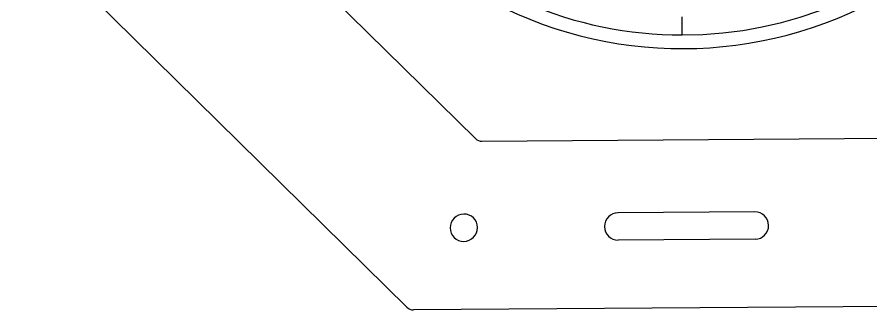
# Model space of a CAD drawing. Header units: millimetres. Extents: x 0 to 1189, y 0 to 841.
# Drawn here: x 464.61 to 502.06, y 397.48 to 410.34 of the extents above; entities that cross this region are included whole.
import ezdxf

# ---------------------------------------------------------------- set-up
doc = ezdxf.new("R2010")
doc.units = ezdxf.units.MM

msp = doc.modelspace()

# ---------------------------------------------------------------- linework, layer by layer
at = {"color": 7, "linetype": 'Continuous', "lineweight": 25}
for p, q in [((471.968, 417.56), (484.714, 405.001)), ((481.708, 397.595), (464.608, 414.445)), ((493.782, 409.551), (493.782, 410.351)), ((484.997, 404.886), (502.891, 405.017)), ((496.963, 401.787), (490.963, 401.741)), ((496.972, 400.587), (490.972, 400.541)), ((503.764, 397.639), (481.992, 397.479))]:
    msp.add_line(p, q, dxfattribs=at)
for centre, radius, start, end in [((493.782, 426.951), 17.4, 270, 90), ((493.782, 426.951), 18, 242.5641, 0.4223), ((493.782, 426.951), 17.4, 246.7501, 270), ((484.994, 405.286), 0.4, 225.4223, 270.4223), ((484.199, 401.09), 0.6, 0.4378, 180.4378), ((490.968, 401.141), 0.6, 90.4378, 270.4378), ((496.968, 401.187), 0.6, 0.4378, 90.4378), ((484.199, 401.09), 0.6, 180.4378, 0.4378), ((496.968, 401.187), 0.6, 270.4378, 0.4378), ((481.989, 397.879), 0.4, 225.4216, 270.4216)]:
    msp.add_arc(centre, radius, start, end, dxfattribs=at)

doc.saveas('drawing.dxf')
